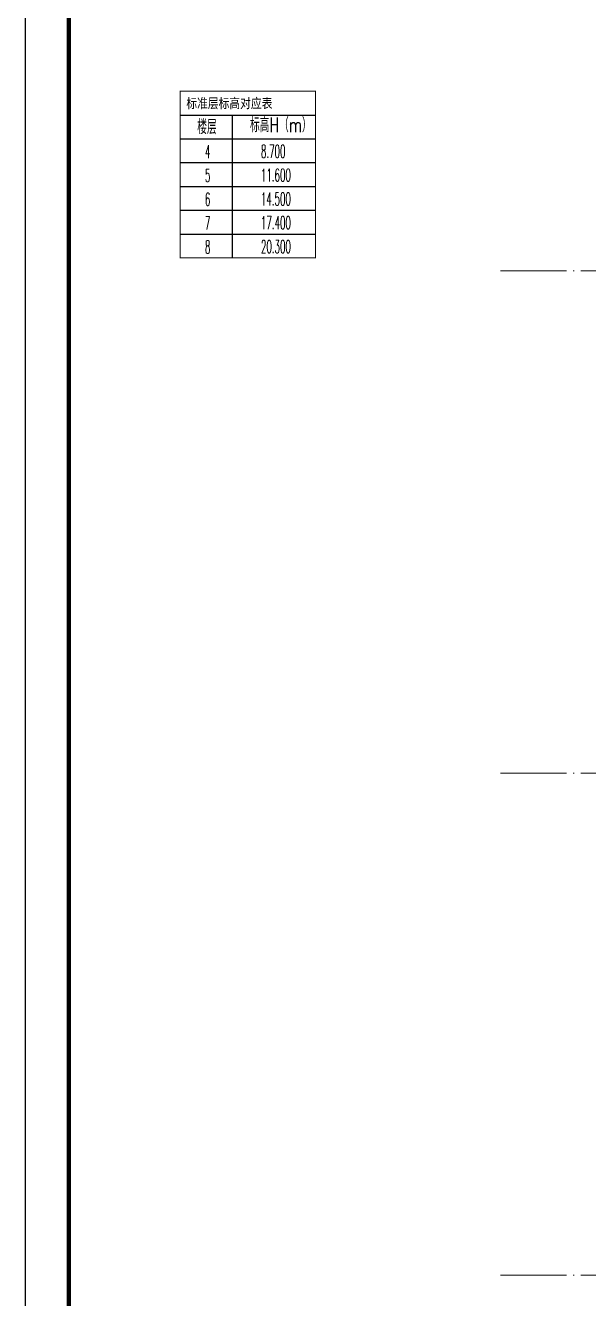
# Model space of a CAD drawing. Extents: x 27938 to 983267, y -209821 to 1628073.
# Drawn here: x 846530 to 849782, y -165678 to -158326 of the extents above; entities that cross this region are included whole.
import ezdxf

# ---------------------------------------------------------------- set-up
doc = ezdxf.new("R2010")
doc.units = 0
doc.header["$LTSCALE"] = 1000
doc.header["$MEASUREMENT"] = 0
doc.linetypes.add('DOTE', pattern=[2.42, 2, -0.2, 0.02, -0.2])
for name, color, linetype in [('C-Sheet-图框', 101, 'Continuous'), ('PUB_TEXT', 4, 'Continuous'), ('图框', 140, 'Continuous')]:
    doc.layers.add(name, color=color, linetype=linetype)
doc.layers.add('DOTE', color=19, linetype='DOTE', lineweight=9)
doc.layers.add('yichutu', color=7, linetype='Continuous', true_color=0xffffff, plot=False)
doc.styles.add('_TCH_DIM', font='SIMPLEX.shx', dxfattribs={"width": 0.7, "bigfont": 'GBCBIG.shx'})
doc.styles.add('宋体', font='', dxfattribs={"height": 50})
doc.styles.get('宋体').set_extended_font_data('SimSun')

# ---------------------------------------------------------------- blocks, each defined once
blk = doc.blocks.new('GFDDDDRG')
at = {"layer": '图框'}
blk.add_lwpolyline([(923310, -107437), (923310, -159999), (893610, -159999), (893610, -107437)], close=True, dxfattribs=at)
blk.add_lwpolyline([(923310, -107437), (923310, -159999), (893610, -159999), (893610, -107437)], close=True, dxfattribs=at)
at = {"layer": '图框', "const_width": 50}
blk.add_lwpolyline([(894110, -159499), (922810, -159499), (922810, -108687), (894110, -108687)], close=True, dxfattribs=at)
blk = doc.blocks.new('yct-1051-594-26275-14850-25-1002.0')
at = {"layer": 'yichutu', "color": 7, "true_color": 0xffffff}
blk.add_lwpolyline([(0, 0), (0, 14850), (26275, 14850), (26275, 0)], close=True, dxfattribs=at)
blk = doc.blocks.new('A$C5C8026AD')
at = {"layer": 'C-Sheet-图框', "color": 0}
for p, q in [((-1349.8, 900), (-567.1, 900)), ((-1349.8, 900), (-567.1, 900)), ((-1049.5, 900), (-1049.5, 75)), ((-1349.8, 762.5), (-567.1, 762.5)), ((-1349.8, 625), (-567.1, 625)), ((-1349.8, 487.5), (-567.1, 487.5)), ((-1349.8, 350), (-567.1, 350)), ((-1349.8, 212.5), (-567.1, 212.5))]:
    blk.add_line(p, q, dxfattribs=at)
at = {"layer": 'C-Sheet-图框', "color": 0, "const_width": 6}
blk.add_lwpolyline([(-1349.8, 75), (-567.1, 75), (-567.1, 1037.5), (-1349.8, 1037.5)], close=True, dxfattribs=at)
at = {"layer": 'PUB_TEXT', "color": 2, "style": '宋体', "width": 0.8}
blk.add_text('标准层标高对应表', height=56.96, dxfattribs=at).set_placement((-1313.8, 939.9))
at = {"layer": 'PUB_TEXT', "style": '_TCH_DIM'}
for s, height, width, p in [('楼层', 84.4, 0.7, (-1250.7, 789.5)), ('标高H（m）', 84.4, 0.7, (-946.2, 800.6)), ('4', 74.4, 0.494118, (-1206.4, 651.3)), ('8.700', 74.38, 0.494118, (-883, 653.2)), ('5', 74.4, 0.494118, (-1206.4, 513.8)), ('11.600', 74.38, 0.494118, (-883, 515.7)), ('6', 74.4, 0.494118, (-1206.4, 376.3)), ('14.500', 74.38, 0.494118, (-883, 378.2)), ('7', 74.4, 0.494118, (-1206.4, 238.8)), ('17.400', 74.38, 0.494118, (-883, 240.7)), ('8', 74.4, 0.494118, (-1206.4, 101.3)), ('20.300', 74.38, 0.494118, (-883, 103.2))]:
    blk.add_text(s, height=height, dxfattribs=dict(at, width=width)).set_placement(p)

msp = doc.modelspace()

# ---------------------------------------------------------------- linework, layer by layer
at = {"layer": 'DOTE', "linetype": 'DOTE', "ltscale": 0.2}
for p, q in [((853041.9, -159743), (849273.1, -159743)), ((853041.9, -162643), (849273.1, -162643)), ((853041.9, -165543), (849273.1, -165543))]:
    msp.add_line(p, q, dxfattribs=at)

# ---------------------------------------------------------------- block references
at = {"xscale": 0.5, "yscale": 0.5, "zscale": 0.5}
msp.add_blockref('GFDDDDRG', (399725.6, -93716.5), dxfattribs=at)
msp.add_blockref('A$C5C8026AD', (848773.1, -159743))
at = {"layer": 'yichutu', "rotation": 270}
msp.add_blockref('yct-1051-594-26275-14850-25-1002.0', (846530.5, -147435), dxfattribs=at)

doc.saveas('drawing.dxf')
